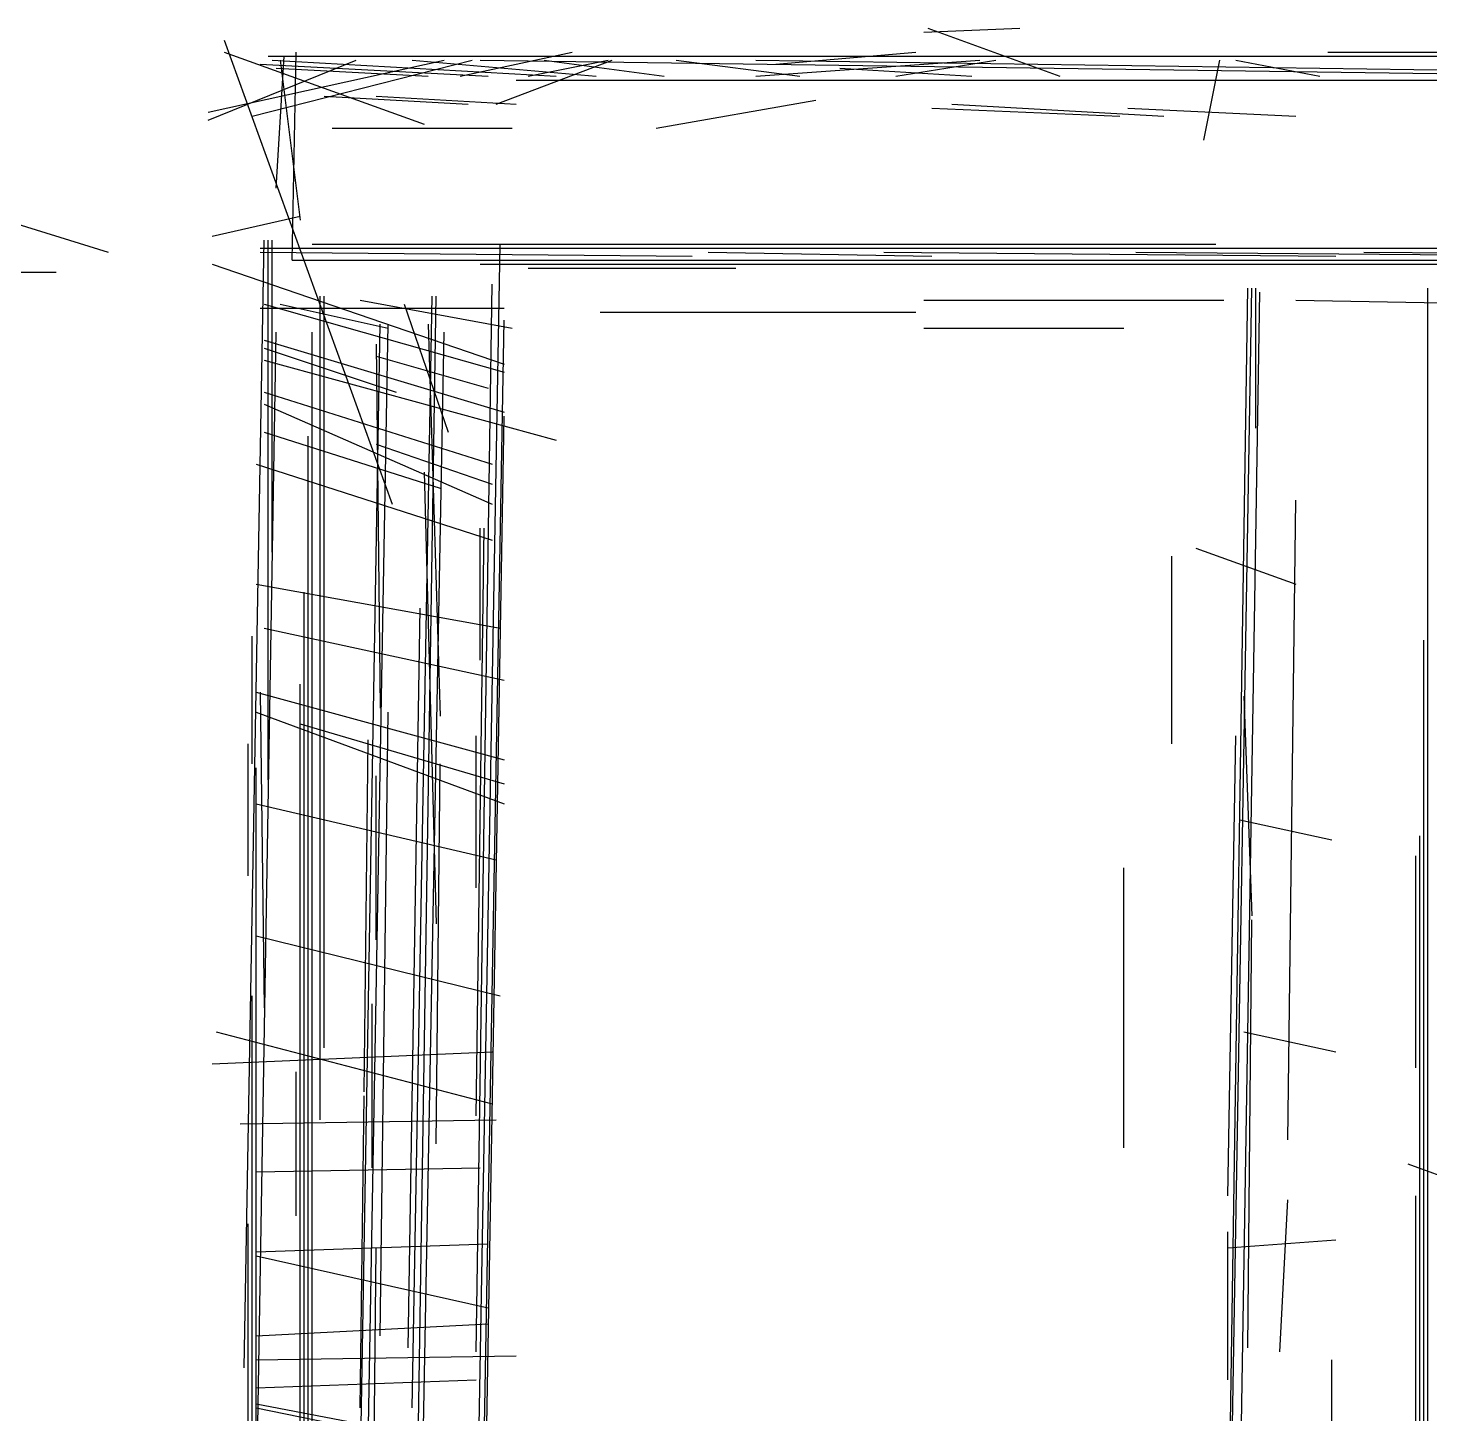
# Model space of a CAD drawing. Header units: metres. Extents: x 0.1 to 46.8, y -33.1 to 0.
# Drawn here: x 4.87 to 8.375, y -10.325 to -6.86 of the extents above; entities that cross this region are included whole.
import ezdxf

# ---------------------------------------------------------------- set-up
doc = ezdxf.new("R2010")
doc.units = ezdxf.units.M
doc.layers.add('Lines', color=7, linetype='Continuous')
doc.layers.add('Walls', color=2, linetype='Continuous')

msp = doc.modelspace()

# ---------------------------------------------------------------- linework, layer by layer
at = {"layer": 'Lines'}
for p, q in [((7.11, -6.87), (7.35, -6.86)), ((7.12, -6.86), (7.45, -6.98)), ((5.36, -6.89), (5.78, -8.05)), ((5.36, -6.92), (5.86, -7.1)), ((5.47, -6.93), (39.56, -6.93)), ((5.49, -7.26), (5.51, -6.93)), ((5.53, -7.44), (5.54, -6.92)), ((5.95, -6.98), (6.23, -6.92)), ((6.74, -6.95), (7.09, -6.92)), ((8.12, -6.92), (24.05, -6.92)), ((5.32, -7.07), (5.91, -6.94)), ((5.32, -7.09), (5.69, -6.94)), ((5.43, -7.08), (5.98, -6.94)), ((5.45, -6.95), (6.02, -6.98)), ((5.48, -6.94), (6.19, -6.98)), ((5.49, -6.96), (5.87, -6.98)), ((5.5, -6.94), (5.55, -7.34)), ((5.83, -6.94), (6.29, -6.98)), ((6, -6.94), (8.84, -6.98)), ((6.04, -7.05), (6.33, -6.94)), ((6.12, -6.98), (6.32, -6.94)), ((6.16, -6.94), (6.46, -6.98)), ((6.49, -6.94), (6.8, -6.98)), ((6.69, -6.94), (8.76, -6.97)), ((6.69, -6.98), (7.25, -6.94)), ((6.9, -6.96), (7.23, -6.98)), ((7.04, -6.98), (7.29, -6.94)), ((7.81, -7.14), (7.85, -6.94)), ((7.89, -6.94), (8.1, -6.98)), ((6.09, -6.99), (8.87, -6.99)), ((5.61, -7.03), (5.97, -7.05)), ((5.74, -7.03), (6.09, -7.05)), ((6.44, -7.11), (6.84, -7.04)), ((7.13, -7.06), (7.6, -7.08)), ((7.18, -7.05), (7.71, -7.08)), ((7.62, -7.06), (8.04, -7.08)), ((5.63, -7.11), (6.08, -7.11)), ((4.78, -7.33), (5.07, -7.42)), ((5.33, -7.38), (5.55, -7.33)), ((5.41, -10.21), (5.46, -7.39)), ((5.47, -8.74), (5.47, -7.39)), ((5.48, -8.17), (5.48, -7.39)), ((5.45, -7.41), (19.71, -7.41)), ((5.45, -7.42), (6.53, -7.43)), ((5.58, -7.4), (7.84, -7.4)), ((5.76, -23.91), (6.05, -7.4)), ((6.57, -7.42), (7.13, -7.43)), ((7.01, -7.42), (8.14, -7.43)), ((7.64, -7.42), (8.77, -7.43)), ((8.21, -7.42), (9.32, -7.43)), ((5.33, -7.45), (6.06, -7.7)), ((5.53, -7.44), (10.98, -7.44)), ((6, -7.45), (8.88, -7.45)), ((6.12, -7.46), (6.64, -7.46)), ((4.61, -7.47), (4.94, -7.47)), ((5.99, -10.17), (6.03, -7.5)), ((5.6, -9.59), (5.6, -7.53)), ((5.61, -9.41), (5.61, -7.53)), ((5.83, -10.31), (5.88, -7.53)), ((5.83, -11.38), (5.89, -7.53)), ((7.86, -11.6), (7.93, -7.51)), ((7.86, -11.38), (7.92, -7.51)), ((7.88, -11.79), (7.95, -7.52)), ((7.94, -7.86), (7.94, -7.51)), ((8.37, -11.78), (8.37, -7.51)), ((5.45, -7.56), (6.06, -7.56)), ((5.46, -7.55), (6.06, -7.72)), ((5.5, -7.55), (5.77, -7.61)), ((5.7, -7.54), (6.08, -7.61)), ((5.81, -7.55), (5.92, -7.87)), ((6.3, -7.57), (7.09, -7.57)), ((7.11, -7.54), (7.86, -7.54)), ((8.04, -7.54), (8.58, -7.55)), ((5.56, -19.48), (5.77, -7.6)), ((5.65, -13.45), (5.75, -7.6)), ((5.85, -19.49), (6.06, -7.59)), ((5.87, -7.6), (5.9, -8.58)), ((5.29, -19.6), (5.49, -7.62)), ((5.46, -7.64), (6.06, -7.82)), ((5.58, -12.85), (5.58, -7.62)), ((5.83, -11.92), (5.91, -7.62)), ((7.11, -7.61), (7.61, -7.61)), ((5.46, -7.66), (5.79, -7.77)), ((5.74, -7.65), (5.75, -8.56)), ((5.46, -7.69), (6.19, -7.89)), ((5.74, -7.68), (6.02, -7.76)), ((5.46, -7.77), (6.03, -7.95)), ((5.46, -7.8), (6.03, -8.05)), ((5.86, -19.5), (6.06, -7.83)), ((5.46, -7.87), (5.9, -8.01)), ((5.57, -13.04), (5.57, -7.88)), ((5.74, -7.9), (6.03, -8)), ((5.44, -7.95), (6.03, -8.14)), ((5.86, -7.97), (5.89, -9.1)), ((8.02, -9.64), (8.04, -8.04)), ((5.99, -9.58), (6.01, -8.11)), ((6, -8.44), (6, -8.11)), ((7.79, -8.16), (8.04, -8.25)), ((7.73, -8.65), (7.73, -8.18)), ((5.44, -8.25), (6.05, -8.36)), ((5.56, -13.12), (5.56, -8.27)), ((5.82, -10.16), (5.85, -8.31)), ((5.46, -8.36), (6.06, -8.49)), ((5.43, -8.7), (5.43, -8.38)), ((8.36, -11.93), (8.36, -8.39)), ((5.55, -13.36), (5.55, -8.5)), ((5.44, -8.52), (6.06, -8.69)), ((5.45, -8.52), (5.46, -9.31)), ((7.91, -8.53), (7.93, -9.08)), ((5.44, -8.57), (6.06, -8.8)), ((5.75, -10.13), (5.77, -8.57)), ((5.55, -8.6), (6.06, -8.75)), ((5.42, -8.98), (5.42, -8.65)), ((5.71, -9.52), (5.72, -8.64)), ((5.99, -9.01), (5.99, -8.63)), ((7.87, -9.78), (7.89, -8.63)), ((5.44, -10.46), (5.44, -8.71)), ((5.89, -9.65), (5.9, -8.7)), ((5.74, -9.14), (5.74, -8.73)), ((5.44, -8.8), (6.04, -8.94)), ((7.9, -8.84), (8.13, -8.89)), ((8.35, -11.93), (8.35, -8.88)), ((8.34, -9.46), (8.34, -8.93)), ((7.61, -9.66), (7.61, -8.96)), ((7.92, -10.16), (7.93, -9.09)), ((5.44, -9.13), (6.05, -9.28)), ((5.43, -11.03), (5.43, -9.28)), ((5.73, -9.71), (5.73, -9.3)), ((5.34, -9.37), (6.03, -9.55)), ((7.91, -9.37), (8.14, -9.42)), ((5.33, -9.45), (6.03, -9.42)), ((5.54, -9.83), (5.54, -9.47)), ((5.7, -10.31), (5.71, -9.53)), ((5.4, -9.6), (6.04, -9.59)), ((8.32, -9.7), (8.68, -9.83)), ((5.44, -9.72), (6, -9.71)), ((8, -10.17), (8.02, -9.79)), ((8.34, -11.93), (8.34, -9.78)), ((5.42, -11.6), (5.42, -9.85)), ((7.87, -10.24), (7.87, -9.87)), ((5.44, -9.92), (6.02, -9.9)), ((5.73, -10.91), (5.74, -9.91)), ((7.87, -9.91), (8.14, -9.89)), ((5.44, -9.93), (6.02, -10.06)), ((5.44, -10.13), (6.02, -10.1)), ((5.44, -10.19), (6.09, -10.18)), ((8.13, -10.67), (8.13, -10.19)), ((5.44, -10.26), (5.99, -10.24)), ((5.44, -10.3), (6.23, -10.45)), ((5.44, -10.31), (5.88, -10.4))]:
    msp.add_line(p, q, dxfattribs=at)
at = {"layer": 'Walls'}
for p, q in [((5.36, -6.92), (5.86, -7.1)), ((5.36, -6.92), (5.86, -7.1)), ((5.36, -6.92), (5.86, -7.1)), ((5.47, -6.93), (39.56, -6.93)), ((5.53, -7.44), (5.54, -6.92)), ((5.45, -6.95), (6.02, -6.98)), ((5.45, -6.95), (6.02, -6.98)), ((5.48, -6.94), (6.19, -6.98)), ((5.48, -6.94), (6.19, -6.98)), ((5.48, -6.94), (6.19, -6.98)), ((6, -6.94), (8.84, -6.98)), ((6, -6.94), (8.84, -6.98)), ((6, -6.94), (8.84, -6.98)), ((6, -6.94), (8.84, -6.98)), ((6, -6.94), (8.84, -6.98)), ((6, -6.94), (8.84, -6.98)), ((6, -6.94), (8.84, -6.98)), ((6.69, -6.94), (8.76, -6.97)), ((6.69, -6.94), (8.76, -6.97)), ((6.69, -6.98), (7.25, -6.94)), ((6.69, -6.98), (7.25, -6.94)), ((6.69, -6.94), (8.76, -6.97)), ((6.69, -6.98), (7.25, -6.94)), ((6.69, -6.94), (8.76, -6.97)), ((6.69, -6.98), (7.25, -6.94)), ((6.69, -6.94), (8.76, -6.97)), ((6.69, -6.98), (7.25, -6.94)), ((6.69, -6.94), (8.76, -6.97)), ((6.69, -6.98), (7.25, -6.94)), ((6.69, -6.94), (8.76, -6.97)), ((6.69, -6.98), (7.25, -6.94)), ((6.69, -6.94), (8.76, -6.97)), ((6.69, -6.98), (7.25, -6.94)), ((6.69, -6.94), (8.76, -6.97)), ((6.69, -6.94), (8.76, -6.97)), ((6.69, -6.98), (7.25, -6.94)), ((6.69, -6.98), (7.25, -6.94)), ((6.69, -6.98), (7.25, -6.94)), ((6.69, -6.98), (7.25, -6.94)), ((6.09, -6.99), (8.87, -6.99)), ((6.09, -6.99), (8.87, -6.99)), ((6.09, -6.99), (8.87, -6.99)), ((6.09, -6.99), (8.87, -6.99)), ((6.09, -6.99), (8.87, -6.99)), ((6.09, -6.99), (8.87, -6.99)), ((6.09, -6.99), (8.87, -6.99)), ((7.18, -7.05), (7.71, -7.08)), ((7.18, -7.05), (7.71, -7.08)), ((7.18, -7.05), (7.71, -7.08)), ((7.18, -7.05), (7.71, -7.08)), ((7.18, -7.05), (7.71, -7.08)), ((7.18, -7.05), (7.71, -7.08)), ((7.18, -7.05), (7.71, -7.08)), ((5.41, -10.21), (5.46, -7.39)), ((5.41, -10.21), (5.46, -7.39)), ((5.41, -10.21), (5.46, -7.39)), ((5.41, -10.21), (5.46, -7.39)), ((5.41, -10.21), (5.46, -7.39)), ((5.41, -10.21), (5.46, -7.39)), ((5.41, -10.21), (5.46, -7.39)), ((5.41, -10.21), (5.46, -7.39)), ((5.41, -10.21), (5.46, -7.39)), ((5.41, -10.21), (5.46, -7.39)), ((5.41, -10.21), (5.46, -7.39)), ((5.41, -10.21), (5.46, -7.39)), ((5.41, -10.21), (5.46, -7.39)), ((5.41, -10.21), (5.46, -7.39)), ((5.47, -8.74), (5.47, -7.39)), ((5.47, -8.74), (5.47, -7.39)), ((5.47, -8.74), (5.47, -7.39)), ((5.47, -8.74), (5.47, -7.39)), ((5.47, -8.74), (5.47, -7.39)), ((5.47, -8.74), (5.47, -7.39)), ((5.47, -8.74), (5.47, -7.39)), ((5.48, -8.17), (5.48, -7.39)), ((5.48, -8.17), (5.48, -7.39)), ((5.48, -8.17), (5.48, -7.39)), ((5.48, -8.17), (5.48, -7.39)), ((5.48, -8.17), (5.48, -7.39)), ((5.48, -8.17), (5.48, -7.39)), ((5.45, -7.41), (19.71, -7.41)), ((5.45, -7.41), (19.71, -7.41)), ((5.45, -7.41), (19.71, -7.41)), ((5.45, -7.41), (19.71, -7.41)), ((5.45, -7.41), (19.71, -7.41)), ((5.45, -7.41), (19.71, -7.41)), ((5.45, -7.42), (6.53, -7.43)), ((5.45, -7.42), (6.53, -7.43)), ((5.45, -7.42), (6.53, -7.43)), ((5.45, -7.42), (6.53, -7.43)), ((5.45, -7.42), (6.53, -7.43)), ((5.45, -7.42), (6.53, -7.43)), ((5.58, -7.4), (7.84, -7.4)), ((5.58, -7.4), (7.84, -7.4)), ((5.58, -7.4), (7.84, -7.4)), ((5.58, -7.4), (7.84, -7.4)), ((5.58, -7.4), (7.84, -7.4)), ((5.58, -7.4), (7.84, -7.4)), ((5.58, -7.4), (7.84, -7.4)), ((5.76, -23.91), (6.05, -7.4)), ((5.76, -23.91), (6.05, -7.4)), ((5.76, -23.91), (6.05, -7.4)), ((5.76, -23.91), (6.05, -7.4)), ((5.76, -23.91), (6.05, -7.4)), ((5.76, -23.91), (6.05, -7.4)), ((5.76, -23.91), (6.05, -7.4)), ((5.76, -23.91), (6.05, -7.4)), ((5.76, -23.91), (6.05, -7.4)), ((5.76, -23.91), (6.05, -7.4)), ((5.76, -23.91), (6.05, -7.4)), ((5.76, -23.91), (6.05, -7.4)), ((6.57, -7.42), (7.13, -7.43)), ((6.57, -7.42), (7.13, -7.43)), ((6.57, -7.42), (7.13, -7.43)), ((6.57, -7.42), (7.13, -7.43)), ((6.57, -7.42), (7.13, -7.43)), ((6.57, -7.42), (7.13, -7.43)), ((6.57, -7.42), (7.13, -7.43)), ((6.57, -7.42), (7.13, -7.43)), ((6.57, -7.42), (7.13, -7.43)), ((6.57, -7.42), (7.13, -7.43)), ((7.01, -7.42), (8.14, -7.43)), ((7.01, -7.42), (8.14, -7.43)), ((7.01, -7.42), (8.14, -7.43)), ((7.01, -7.42), (8.14, -7.43)), ((7.01, -7.42), (8.14, -7.43)), ((7.01, -7.42), (8.14, -7.43)), ((7.01, -7.42), (8.14, -7.43)), ((7.01, -7.42), (8.14, -7.43)), ((7.01, -7.42), (8.14, -7.43)), ((7.01, -7.42), (8.14, -7.43)), ((7.64, -7.42), (8.77, -7.43)), ((7.64, -7.42), (8.77, -7.43)), ((7.64, -7.42), (8.77, -7.43)), ((7.64, -7.42), (8.77, -7.43)), ((7.64, -7.42), (8.77, -7.43)), ((7.64, -7.42), (8.77, -7.43)), ((7.64, -7.42), (8.77, -7.43)), ((8.21, -7.42), (9.32, -7.43)), ((8.21, -7.42), (9.32, -7.43)), ((8.21, -7.42), (9.32, -7.43)), ((8.21, -7.42), (9.32, -7.43)), ((8.21, -7.42), (9.32, -7.43)), ((5.33, -7.45), (6.06, -7.7)), ((5.33, -7.45), (6.06, -7.7)), ((5.33, -7.45), (6.06, -7.7)), ((5.33, -7.45), (6.06, -7.7)), ((5.33, -7.45), (6.06, -7.7)), ((5.33, -7.45), (6.06, -7.7)), ((5.33, -7.45), (6.06, -7.7)), ((5.53, -7.44), (10.98, -7.44)), ((5.53, -7.44), (10.98, -7.44)), ((5.53, -7.44), (10.98, -7.44)), ((5.53, -7.44), (10.98, -7.44)), ((5.53, -7.44), (10.98, -7.44)), ((6, -7.45), (8.88, -7.45)), ((6, -7.45), (8.88, -7.45)), ((6, -7.45), (8.88, -7.45)), ((6, -7.45), (8.88, -7.45)), ((6, -7.45), (8.88, -7.45)), ((6, -7.45), (8.88, -7.45)), ((6, -7.45), (8.88, -7.45)), ((6, -7.45), (8.88, -7.45)), ((6, -7.45), (8.88, -7.45)), ((6, -7.45), (8.88, -7.45)), ((6.12, -7.46), (6.64, -7.46)), ((6.12, -7.46), (6.64, -7.46)), ((6.12, -7.46), (6.64, -7.46)), ((6.12, -7.46), (6.64, -7.46)), ((6.12, -7.46), (6.64, -7.46)), ((6.12, -7.46), (6.64, -7.46)), ((6.12, -7.46), (6.64, -7.46)), ((5.99, -10.17), (6.03, -7.5)), ((5.99, -10.17), (6.03, -7.5)), ((5.99, -10.17), (6.03, -7.5)), ((5.99, -10.17), (6.03, -7.5)), ((5.99, -10.17), (6.03, -7.5)), ((5.99, -10.17), (6.03, -7.5)), ((5.99, -10.17), (6.03, -7.5)), ((5.99, -10.17), (6.03, -7.5)), ((5.99, -10.17), (6.03, -7.5)), ((5.99, -10.17), (6.03, -7.5)), ((5.99, -10.17), (6.03, -7.5)), ((5.99, -10.17), (6.03, -7.5)), ((5.99, -10.17), (6.03, -7.5)), ((5.6, -9.59), (5.6, -7.53)), ((5.6, -9.59), (5.6, -7.53)), ((5.6, -9.59), (5.6, -7.53)), ((5.6, -9.59), (5.6, -7.53)), ((5.6, -9.59), (5.6, -7.53)), ((5.6, -9.59), (5.6, -7.53)), ((5.6, -9.59), (5.6, -7.53)), ((5.6, -9.59), (5.6, -7.53)), ((5.6, -9.59), (5.6, -7.53)), ((5.6, -9.59), (5.6, -7.53)), ((5.6, -9.59), (5.6, -7.53)), ((5.6, -9.59), (5.6, -7.53)), ((5.6, -9.59), (5.6, -7.53)), ((5.61, -9.41), (5.61, -7.53)), ((5.61, -9.41), (5.61, -7.53)), ((5.61, -9.41), (5.61, -7.53)), ((5.61, -9.41), (5.61, -7.53)), ((5.61, -9.41), (5.61, -7.53)), ((5.61, -9.41), (5.61, -7.53)), ((5.61, -9.41), (5.61, -7.53)), ((5.61, -9.41), (5.61, -7.53)), ((5.61, -9.41), (5.61, -7.53)), ((5.61, -9.41), (5.61, -7.53)), ((5.61, -9.41), (5.61, -7.53)), ((5.61, -9.41), (5.61, -7.53)), ((5.61, -9.41), (5.61, -7.53)), ((5.83, -10.31), (5.88, -7.53)), ((5.83, -11.38), (5.89, -7.53)), ((5.83, -10.31), (5.88, -7.53)), ((5.83, -11.38), (5.89, -7.53)), ((5.83, -10.31), (5.88, -7.53)), ((5.83, -10.31), (5.88, -7.53)), ((5.83, -10.31), (5.88, -7.53)), ((5.83, -10.31), (5.88, -7.53)), ((5.83, -10.31), (5.88, -7.53)), ((5.83, -10.31), (5.88, -7.53)), ((5.83, -10.31), (5.88, -7.53)), ((5.83, -10.31), (5.88, -7.53)), ((5.83, -10.31), (5.88, -7.53)), ((5.83, -11.38), (5.89, -7.53)), ((5.83, -10.31), (5.88, -7.53)), ((5.83, -10.31), (5.88, -7.53)), ((5.83, -11.38), (5.89, -7.53)), ((5.83, -11.38), (5.89, -7.53)), ((5.83, -11.38), (5.89, -7.53)), ((5.83, -11.38), (5.89, -7.53)), ((5.83, -11.38), (5.89, -7.53)), ((5.83, -11.38), (5.89, -7.53)), ((5.83, -11.38), (5.89, -7.53)), ((5.83, -11.38), (5.89, -7.53)), ((7.86, -11.6), (7.93, -7.51)), ((7.86, -11.38), (7.92, -7.51)), ((7.86, -11.6), (7.93, -7.51)), ((7.86, -11.6), (7.93, -7.51)), ((7.86, -11.6), (7.93, -7.51)), ((7.86, -11.6), (7.93, -7.51)), ((7.86, -11.6), (7.93, -7.51)), ((7.86, -11.6), (7.93, -7.51)), ((7.86, -11.6), (7.93, -7.51)), ((7.86, -11.38), (7.92, -7.51)), ((7.86, -11.38), (7.92, -7.51)), ((7.86, -11.38), (7.92, -7.51)), ((7.86, -11.38), (7.92, -7.51)), ((7.86, -11.38), (7.92, -7.51)), ((7.86, -11.38), (7.92, -7.51)), ((7.86, -11.38), (7.92, -7.51)), ((7.86, -11.38), (7.92, -7.51)), ((7.88, -11.79), (7.95, -7.52)), ((7.88, -11.79), (7.95, -7.52)), ((7.88, -11.79), (7.95, -7.52)), ((7.88, -11.79), (7.95, -7.52)), ((7.88, -11.79), (7.95, -7.52)), ((7.88, -11.79), (7.95, -7.52)), ((7.88, -11.79), (7.95, -7.52)), ((8.37, -11.78), (8.37, -7.51)), ((8.37, -11.78), (8.37, -7.51)), ((8.37, -11.78), (8.37, -7.51)), ((8.37, -11.78), (8.37, -7.51)), ((8.37, -11.78), (8.37, -7.51)), ((8.37, -11.78), (8.37, -7.51)), ((8.37, -11.78), (8.37, -7.51)), ((8.37, -11.78), (8.37, -7.51)), ((8.37, -11.78), (8.37, -7.51)), ((5.45, -7.56), (6.06, -7.56)), ((5.45, -7.56), (6.06, -7.56)), ((5.45, -7.56), (6.06, -7.56)), ((5.45, -7.56), (6.06, -7.56)), ((5.46, -7.55), (6.06, -7.72)), ((5.46, -7.55), (6.06, -7.72)), ((5.46, -7.55), (6.06, -7.72)), ((5.46, -7.55), (6.06, -7.72)), ((5.46, -7.55), (6.06, -7.72)), ((5.46, -7.55), (6.06, -7.72)), ((5.46, -7.55), (6.06, -7.72)), ((6.3, -7.57), (7.09, -7.57)), ((6.3, -7.57), (7.09, -7.57)), ((6.3, -7.57), (7.09, -7.57)), ((6.3, -7.57), (7.09, -7.57)), ((6.3, -7.57), (7.09, -7.57)), ((6.3, -7.57), (7.09, -7.57)), ((6.3, -7.57), (7.09, -7.57)), ((6.3, -7.57), (7.09, -7.57)), ((7.11, -7.54), (7.86, -7.54)), ((7.11, -7.54), (7.86, -7.54)), ((7.11, -7.54), (7.86, -7.54)), ((7.11, -7.54), (7.86, -7.54)), ((7.11, -7.54), (7.86, -7.54)), ((7.11, -7.54), (7.86, -7.54)), ((7.11, -7.54), (7.86, -7.54)), ((7.11, -7.54), (7.86, -7.54)), ((7.11, -7.54), (7.86, -7.54)), ((7.11, -7.54), (7.86, -7.54)), ((8.04, -7.54), (8.58, -7.55)), ((8.04, -7.54), (8.58, -7.55)), ((8.04, -7.54), (8.58, -7.55)), ((8.04, -7.54), (8.58, -7.55)), ((5.56, -19.48), (5.77, -7.6)), ((5.56, -19.48), (5.77, -7.6)), ((5.56, -19.48), (5.77, -7.6)), ((5.56, -19.48), (5.77, -7.6)), ((5.56, -19.48), (5.77, -7.6)), ((5.56, -19.48), (5.77, -7.6)), ((5.56, -19.48), (5.77, -7.6)), ((5.56, -19.48), (5.77, -7.6)), ((5.56, -19.48), (5.77, -7.6)), ((5.56, -19.48), (5.77, -7.6)), ((5.65, -13.45), (5.75, -7.6)), ((5.65, -13.45), (5.75, -7.6)), ((5.65, -13.45), (5.75, -7.6)), ((5.65, -13.45), (5.75, -7.6)), ((5.65, -13.45), (5.75, -7.6)), ((5.65, -13.45), (5.75, -7.6)), ((5.65, -13.45), (5.75, -7.6)), ((5.65, -13.45), (5.75, -7.6)), ((5.65, -13.45), (5.75, -7.6)), ((5.65, -13.45), (5.75, -7.6)), ((5.65, -13.45), (5.75, -7.6)), ((5.85, -19.49), (6.06, -7.59)), ((5.85, -19.49), (6.06, -7.59)), ((5.85, -19.49), (6.06, -7.59)), ((5.85, -19.49), (6.06, -7.59)), ((5.85, -19.49), (6.06, -7.59)), ((5.85, -19.49), (6.06, -7.59)), ((5.85, -19.49), (6.06, -7.59)), ((5.87, -7.6), (5.9, -8.58)), ((5.87, -7.6), (5.9, -8.58)), ((5.87, -7.6), (5.9, -8.58)), ((5.87, -7.6), (5.9, -8.58)), ((5.87, -7.6), (5.9, -8.58)), ((5.87, -7.6), (5.9, -8.58)), ((5.87, -7.6), (5.9, -8.58)), ((5.29, -19.6), (5.49, -7.62)), ((5.29, -19.6), (5.49, -7.62)), ((5.29, -19.6), (5.49, -7.62)), ((5.29, -19.6), (5.49, -7.62)), ((5.29, -19.6), (5.49, -7.62)), ((5.29, -19.6), (5.49, -7.62)), ((5.29, -19.6), (5.49, -7.62)), ((5.29, -19.6), (5.49, -7.62)), ((5.29, -19.6), (5.49, -7.62)), ((5.46, -7.64), (6.06, -7.82)), ((5.46, -7.64), (6.06, -7.82)), ((5.46, -7.64), (6.06, -7.82)), ((5.46, -7.64), (6.06, -7.82)), ((5.46, -7.64), (6.06, -7.82)), ((5.46, -7.64), (6.06, -7.82)), ((5.58, -12.85), (5.58, -7.62)), ((5.58, -12.85), (5.58, -7.62)), ((5.58, -12.85), (5.58, -7.62)), ((5.58, -12.85), (5.58, -7.62)), ((5.58, -12.85), (5.58, -7.62)), ((5.58, -12.85), (5.58, -7.62)), ((5.58, -12.85), (5.58, -7.62)), ((5.58, -12.85), (5.58, -7.62)), ((5.58, -12.85), (5.58, -7.62)), ((5.58, -12.85), (5.58, -7.62)), ((5.58, -12.85), (5.58, -7.62)), ((5.58, -12.85), (5.58, -7.62)), ((5.83, -11.92), (5.91, -7.62)), ((5.83, -11.92), (5.91, -7.62)), ((5.83, -11.92), (5.91, -7.62)), ((5.83, -11.92), (5.91, -7.62)), ((5.83, -11.92), (5.91, -7.62)), ((5.83, -11.92), (5.91, -7.62)), ((5.83, -11.92), (5.91, -7.62)), ((5.83, -11.92), (5.91, -7.62)), ((5.83, -11.92), (5.91, -7.62)), ((5.83, -11.92), (5.91, -7.62)), ((5.83, -11.92), (5.91, -7.62)), ((5.83, -11.92), (5.91, -7.62)), ((7.11, -7.61), (7.61, -7.61)), ((7.11, -7.61), (7.61, -7.61)), ((7.11, -7.61), (7.61, -7.61)), ((7.11, -7.61), (7.61, -7.61)), ((7.11, -7.61), (7.61, -7.61)), ((7.11, -7.61), (7.61, -7.61)), ((7.11, -7.61), (7.61, -7.61)), ((7.11, -7.61), (7.61, -7.61)), ((7.11, -7.61), (7.61, -7.61)), ((7.11, -7.61), (7.61, -7.61)), ((5.74, -7.65), (5.75, -8.56)), ((5.74, -7.65), (5.75, -8.56)), ((5.74, -7.65), (5.75, -8.56)), ((5.74, -7.65), (5.75, -8.56)), ((5.74, -7.65), (5.75, -8.56)), ((5.74, -7.65), (5.75, -8.56)), ((5.74, -7.65), (5.75, -8.56)), ((5.74, -7.65), (5.75, -8.56)), ((5.46, -7.69), (6.19, -7.89)), ((5.46, -7.69), (6.19, -7.89)), ((5.46, -7.69), (6.19, -7.89)), ((5.46, -7.69), (6.19, -7.89)), ((5.46, -7.69), (6.19, -7.89)), ((5.46, -7.69), (6.19, -7.89)), ((5.46, -7.77), (6.03, -7.95)), ((5.46, -7.77), (6.03, -7.95)), ((5.46, -7.77), (6.03, -7.95)), ((5.46, -7.77), (6.03, -7.95)), ((5.46, -7.77), (6.03, -7.95)), ((5.46, -7.77), (6.03, -7.95)), ((5.46, -7.8), (6.03, -8.05)), ((5.46, -7.8), (6.03, -8.05)), ((5.46, -7.8), (6.03, -8.05)), ((5.46, -7.8), (6.03, -8.05)), ((5.46, -7.8), (6.03, -8.05)), ((5.46, -7.8), (6.03, -8.05)), ((5.46, -7.8), (6.03, -8.05)), ((5.86, -19.5), (6.06, -7.83)), ((5.86, -19.5), (6.06, -7.83)), ((5.86, -19.5), (6.06, -7.83)), ((5.86, -19.5), (6.06, -7.83)), ((5.86, -19.5), (6.06, -7.83)), ((5.86, -19.5), (6.06, -7.83)), ((5.86, -19.5), (6.06, -7.83)), ((5.86, -19.5), (6.06, -7.83)), ((5.57, -13.04), (5.57, -7.88)), ((5.57, -13.04), (5.57, -7.88)), ((5.57, -13.04), (5.57, -7.88)), ((5.57, -13.04), (5.57, -7.88)), ((5.57, -13.04), (5.57, -7.88)), ((5.57, -13.04), (5.57, -7.88)), ((5.57, -13.04), (5.57, -7.88)), ((5.57, -13.04), (5.57, -7.88)), ((5.57, -13.04), (5.57, -7.88)), ((5.57, -13.04), (5.57, -7.88)), ((5.57, -13.04), (5.57, -7.88)), ((5.57, -13.04), (5.57, -7.88)), ((5.44, -7.95), (6.03, -8.14)), ((5.44, -7.95), (6.03, -8.14)), ((5.44, -7.95), (6.03, -8.14)), ((5.44, -7.95), (6.03, -8.14)), ((5.44, -7.95), (6.03, -8.14)), ((5.44, -7.95), (6.03, -8.14)), ((5.44, -7.95), (6.03, -8.14)), ((5.44, -7.95), (6.03, -8.14)), ((5.44, -7.95), (6.03, -8.14)), ((5.44, -7.95), (6.03, -8.14)), ((5.86, -7.97), (5.89, -9.1)), ((5.86, -7.97), (5.89, -9.1)), ((5.86, -7.97), (5.89, -9.1)), ((5.86, -7.97), (5.89, -9.1)), ((5.86, -7.97), (5.89, -9.1)), ((5.86, -7.97), (5.89, -9.1)), ((5.86, -7.97), (5.89, -9.1)), ((5.86, -7.97), (5.89, -9.1)), ((5.86, -7.97), (5.89, -9.1)), ((5.86, -7.97), (5.89, -9.1)), ((5.86, -7.97), (5.89, -9.1)), ((5.86, -7.97), (5.89, -9.1)), ((5.86, -7.97), (5.89, -9.1)), ((8.02, -9.64), (8.04, -8.04)), ((8.02, -9.64), (8.04, -8.04)), ((8.02, -9.64), (8.04, -8.04)), ((8.02, -9.64), (8.04, -8.04)), ((8.02, -9.64), (8.04, -8.04)), ((8.02, -9.64), (8.04, -8.04)), ((8.02, -9.64), (8.04, -8.04)), ((8.02, -9.64), (8.04, -8.04)), ((8.02, -9.64), (8.04, -8.04)), ((5.99, -9.58), (6.01, -8.11)), ((5.99, -9.58), (6.01, -8.11)), ((5.99, -9.58), (6.01, -8.11)), ((5.99, -9.58), (6.01, -8.11)), ((5.99, -9.58), (6.01, -8.11)), ((5.99, -9.58), (6.01, -8.11)), ((5.99, -9.58), (6.01, -8.11)), ((5.99, -9.58), (6.01, -8.11)), ((5.99, -9.58), (6.01, -8.11)), ((5.99, -9.58), (6.01, -8.11)), ((5.99, -9.58), (6.01, -8.11)), ((5.99, -9.58), (6.01, -8.11)), ((5.99, -9.58), (6.01, -8.11)), ((5.44, -8.25), (6.05, -8.36)), ((5.44, -8.25), (6.05, -8.36)), ((5.44, -8.25), (6.05, -8.36)), ((5.44, -8.25), (6.05, -8.36)), ((5.44, -8.25), (6.05, -8.36)), ((5.44, -8.25), (6.05, -8.36)), ((5.44, -8.25), (6.05, -8.36)), ((5.44, -8.25), (6.05, -8.36)), ((5.44, -8.25), (6.05, -8.36)), ((5.56, -13.12), (5.56, -8.27)), ((5.56, -13.12), (5.56, -8.27)), ((5.56, -13.12), (5.56, -8.27)), ((5.56, -13.12), (5.56, -8.27)), ((5.56, -13.12), (5.56, -8.27)), ((5.56, -13.12), (5.56, -8.27)), ((5.56, -13.12), (5.56, -8.27)), ((5.56, -13.12), (5.56, -8.27)), ((5.56, -13.12), (5.56, -8.27)), ((5.56, -13.12), (5.56, -8.27)), ((5.56, -13.12), (5.56, -8.27)), ((5.56, -13.12), (5.56, -8.27)), ((5.82, -10.16), (5.85, -8.31)), ((5.82, -10.16), (5.85, -8.31)), ((5.82, -10.16), (5.85, -8.31)), ((5.82, -10.16), (5.85, -8.31)), ((5.82, -10.16), (5.85, -8.31)), ((5.82, -10.16), (5.85, -8.31)), ((5.82, -10.16), (5.85, -8.31)), ((5.82, -10.16), (5.85, -8.31)), ((5.82, -10.16), (5.85, -8.31)), ((5.82, -10.16), (5.85, -8.31)), ((5.82, -10.16), (5.85, -8.31)), ((5.82, -10.16), (5.85, -8.31)), ((5.82, -10.16), (5.85, -8.31)), ((5.46, -8.36), (6.06, -8.49)), ((5.46, -8.36), (6.06, -8.49)), ((5.46, -8.36), (6.06, -8.49)), ((5.46, -8.36), (6.06, -8.49)), ((5.46, -8.36), (6.06, -8.49)), ((5.46, -8.36), (6.06, -8.49)), ((5.46, -8.36), (6.06, -8.49)), ((5.46, -8.36), (6.06, -8.49)), ((5.46, -8.36), (6.06, -8.49)), ((5.46, -8.36), (6.06, -8.49)), ((8.36, -11.93), (8.36, -8.39)), ((8.36, -11.93), (8.36, -8.39)), ((8.36, -11.93), (8.36, -8.39)), ((8.36, -11.93), (8.36, -8.39)), ((8.36, -11.93), (8.36, -8.39)), ((8.36, -11.93), (8.36, -8.39)), ((5.55, -13.36), (5.55, -8.5)), ((5.55, -13.36), (5.55, -8.5)), ((5.55, -13.36), (5.55, -8.5)), ((5.55, -13.36), (5.55, -8.5)), ((5.55, -13.36), (5.55, -8.5)), ((5.55, -13.36), (5.55, -8.5)), ((5.55, -13.36), (5.55, -8.5)), ((5.55, -13.36), (5.55, -8.5)), ((5.55, -13.36), (5.55, -8.5)), ((5.55, -13.36), (5.55, -8.5)), ((5.55, -13.36), (5.55, -8.5)), ((5.55, -13.36), (5.55, -8.5)), ((5.44, -8.52), (6.06, -8.69)), ((5.44, -8.52), (6.06, -8.69)), ((5.44, -8.52), (6.06, -8.69)), ((5.44, -8.52), (6.06, -8.69)), ((5.44, -8.52), (6.06, -8.69)), ((5.44, -8.52), (6.06, -8.69)), ((5.44, -8.52), (6.06, -8.69)), ((5.45, -8.52), (5.46, -9.31)), ((5.45, -8.52), (5.46, -9.31)), ((5.45, -8.52), (5.46, -9.31)), ((5.45, -8.52), (5.46, -9.31)), ((5.45, -8.52), (5.46, -9.31)), ((5.45, -8.52), (5.46, -9.31)), ((5.45, -8.52), (5.46, -9.31)), ((5.45, -8.52), (5.46, -9.31)), ((5.45, -8.52), (5.46, -9.31)), ((5.45, -8.52), (5.46, -9.31)), ((5.45, -8.52), (5.46, -9.31)), ((5.45, -8.52), (5.46, -9.31)), ((7.91, -8.53), (7.93, -9.08)), ((7.91, -8.53), (7.93, -9.08)), ((7.91, -8.53), (7.93, -9.08)), ((7.91, -8.53), (7.93, -9.08)), ((7.91, -8.53), (7.93, -9.08)), ((7.91, -8.53), (7.93, -9.08)), ((7.91, -8.53), (7.93, -9.08)), ((7.91, -8.53), (7.93, -9.08)), ((5.44, -8.57), (6.06, -8.8)), ((5.44, -8.57), (6.06, -8.8)), ((5.44, -8.57), (6.06, -8.8)), ((5.44, -8.57), (6.06, -8.8)), ((5.44, -8.57), (6.06, -8.8)), ((5.44, -8.57), (6.06, -8.8)), ((5.75, -10.13), (5.77, -8.57)), ((5.75, -10.13), (5.77, -8.57)), ((5.75, -10.13), (5.77, -8.57)), ((5.75, -10.13), (5.77, -8.57)), ((5.75, -10.13), (5.77, -8.57)), ((5.75, -10.13), (5.77, -8.57)), ((5.75, -10.13), (5.77, -8.57)), ((5.75, -10.13), (5.77, -8.57)), ((5.75, -10.13), (5.77, -8.57)), ((5.75, -10.13), (5.77, -8.57)), ((5.55, -8.6), (6.06, -8.75)), ((5.55, -8.6), (6.06, -8.75)), ((5.55, -8.6), (6.06, -8.75)), ((5.55, -8.6), (6.06, -8.75)), ((5.55, -8.6), (6.06, -8.75)), ((5.55, -8.6), (6.06, -8.75)), ((5.55, -8.6), (6.06, -8.75)), ((5.71, -9.52), (5.72, -8.64)), ((5.71, -9.52), (5.72, -8.64)), ((5.71, -9.52), (5.72, -8.64)), ((5.71, -9.52), (5.72, -8.64)), ((5.71, -9.52), (5.72, -8.64)), ((5.71, -9.52), (5.72, -8.64)), ((5.71, -9.52), (5.72, -8.64)), ((5.71, -9.52), (5.72, -8.64)), ((5.71, -9.52), (5.72, -8.64)), ((5.71, -9.52), (5.72, -8.64)), ((5.71, -9.52), (5.72, -8.64)), ((5.71, -9.52), (5.72, -8.64)), ((5.71, -9.52), (5.72, -8.64)), ((5.71, -9.52), (5.72, -8.64)), ((7.87, -9.78), (7.89, -8.63)), ((7.87, -9.78), (7.89, -8.63)), ((7.87, -9.78), (7.89, -8.63)), ((7.87, -9.78), (7.89, -8.63)), ((7.87, -9.78), (7.89, -8.63)), ((7.87, -9.78), (7.89, -8.63)), ((7.87, -9.78), (7.89, -8.63)), ((7.87, -9.78), (7.89, -8.63)), ((7.87, -9.78), (7.89, -8.63)), ((7.87, -9.78), (7.89, -8.63)), ((7.87, -9.78), (7.89, -8.63)), ((5.44, -10.46), (5.44, -8.71)), ((5.44, -10.46), (5.44, -8.71)), ((5.44, -10.46), (5.44, -8.71)), ((5.44, -10.46), (5.44, -8.71)), ((5.44, -10.46), (5.44, -8.71)), ((5.44, -10.46), (5.44, -8.71)), ((5.44, -10.46), (5.44, -8.71)), ((5.44, -10.46), (5.44, -8.71)), ((5.44, -10.46), (5.44, -8.71)), ((5.44, -10.46), (5.44, -8.71)), ((5.44, -10.46), (5.44, -8.71)), ((5.44, -10.46), (5.44, -8.71)), ((5.89, -9.65), (5.9, -8.7)), ((5.89, -9.65), (5.9, -8.7)), ((5.89, -9.65), (5.9, -8.7)), ((5.89, -9.65), (5.9, -8.7)), ((5.89, -9.65), (5.9, -8.7)), ((5.89, -9.65), (5.9, -8.7)), ((5.89, -9.65), (5.9, -8.7)), ((5.89, -9.65), (5.9, -8.7)), ((5.89, -9.65), (5.9, -8.7)), ((5.89, -9.65), (5.9, -8.7)), ((5.89, -9.65), (5.9, -8.7)), ((5.89, -9.65), (5.9, -8.7)), ((5.89, -9.65), (5.9, -8.7)), ((5.89, -9.65), (5.9, -8.7)), ((5.44, -8.8), (6.04, -8.94)), ((5.44, -8.8), (6.04, -8.94)), ((5.44, -8.8), (6.04, -8.94)), ((5.44, -8.8), (6.04, -8.94)), ((5.44, -8.8), (6.04, -8.94)), ((5.44, -8.8), (6.04, -8.94)), ((5.44, -8.8), (6.04, -8.94)), ((8.35, -11.93), (8.35, -8.88)), ((8.35, -11.93), (8.35, -8.88)), ((8.35, -11.93), (8.35, -8.88)), ((8.34, -9.46), (8.34, -8.93)), ((8.34, -9.46), (8.34, -8.93)), ((8.34, -9.46), (8.34, -8.93)), ((8.34, -9.46), (8.34, -8.93)), ((8.34, -9.46), (8.34, -8.93)), ((8.34, -9.46), (8.34, -8.93)), ((8.34, -9.46), (8.34, -8.93)), ((8.34, -9.46), (8.34, -8.93)), ((8.34, -9.46), (8.34, -8.93)), ((8.34, -9.46), (8.34, -8.93)), ((8.34, -9.46), (8.34, -8.93)), ((7.61, -9.66), (7.61, -8.96)), ((7.61, -9.66), (7.61, -8.96)), ((7.61, -9.66), (7.61, -8.96)), ((7.61, -9.66), (7.61, -8.96)), ((7.61, -9.66), (7.61, -8.96)), ((7.61, -9.66), (7.61, -8.96)), ((7.61, -9.66), (7.61, -8.96)), ((7.61, -9.66), (7.61, -8.96)), ((7.61, -9.66), (7.61, -8.96)), ((7.92, -10.16), (7.93, -9.09)), ((7.92, -10.16), (7.93, -9.09)), ((7.92, -10.16), (7.93, -9.09)), ((7.92, -10.16), (7.93, -9.09)), ((7.92, -10.16), (7.93, -9.09)), ((7.92, -10.16), (7.93, -9.09)), ((7.92, -10.16), (7.93, -9.09)), ((7.92, -10.16), (7.93, -9.09)), ((5.44, -9.13), (6.05, -9.28)), ((5.44, -9.13), (6.05, -9.28)), ((5.44, -9.13), (6.05, -9.28)), ((5.44, -9.13), (6.05, -9.28)), ((5.44, -9.13), (6.05, -9.28)), ((5.44, -9.13), (6.05, -9.28)), ((5.44, -9.13), (6.05, -9.28)), ((5.43, -11.03), (5.43, -9.28)), ((5.43, -11.03), (5.43, -9.28)), ((5.43, -11.03), (5.43, -9.28)), ((5.43, -11.03), (5.43, -9.28)), ((5.43, -11.03), (5.43, -9.28)), ((5.43, -11.03), (5.43, -9.28)), ((5.43, -11.03), (5.43, -9.28)), ((5.43, -11.03), (5.43, -9.28)), ((5.43, -11.03), (5.43, -9.28)), ((5.43, -11.03), (5.43, -9.28)), ((5.43, -11.03), (5.43, -9.28)), ((5.34, -9.37), (6.03, -9.55)), ((5.34, -9.37), (6.03, -9.55)), ((5.34, -9.37), (6.03, -9.55)), ((5.34, -9.37), (6.03, -9.55)), ((5.34, -9.37), (6.03, -9.55)), ((5.33, -9.45), (6.03, -9.42)), ((5.33, -9.45), (6.03, -9.42)), ((5.33, -9.45), (6.03, -9.42)), ((5.33, -9.45), (6.03, -9.42)), ((5.33, -9.45), (6.03, -9.42)), ((5.7, -10.31), (5.71, -9.53)), ((5.7, -10.31), (5.71, -9.53)), ((5.7, -10.31), (5.71, -9.53)), ((5.7, -10.31), (5.71, -9.53)), ((5.7, -10.31), (5.71, -9.53)), ((5.7, -10.31), (5.71, -9.53)), ((5.7, -10.31), (5.71, -9.53)), ((5.7, -10.31), (5.71, -9.53)), ((5.7, -10.31), (5.71, -9.53)), ((5.7, -10.31), (5.71, -9.53)), ((5.7, -10.31), (5.71, -9.53)), ((5.7, -10.31), (5.71, -9.53)), ((5.4, -9.6), (6.04, -9.59)), ((5.4, -9.6), (6.04, -9.59)), ((5.4, -9.6), (6.04, -9.59)), ((5.4, -9.6), (6.04, -9.59)), ((5.4, -9.6), (6.04, -9.59)), ((5.44, -9.72), (6, -9.71)), ((5.44, -9.72), (6, -9.71)), ((5.44, -9.72), (6, -9.71)), ((5.44, -9.72), (6, -9.71)), ((5.44, -9.72), (6, -9.71)), ((5.44, -9.72), (6, -9.71)), ((5.44, -9.72), (6, -9.71)), ((8.34, -11.93), (8.34, -9.78)), ((8.34, -11.93), (8.34, -9.78)), ((8.34, -11.93), (8.34, -9.78)), ((8.34, -11.93), (8.34, -9.78)), ((5.42, -11.6), (5.42, -9.85)), ((5.42, -11.6), (5.42, -9.85)), ((5.42, -11.6), (5.42, -9.85)), ((5.42, -11.6), (5.42, -9.85)), ((5.42, -11.6), (5.42, -9.85)), ((5.42, -11.6), (5.42, -9.85)), ((5.42, -11.6), (5.42, -9.85)), ((5.42, -11.6), (5.42, -9.85)), ((5.42, -11.6), (5.42, -9.85)), ((5.42, -11.6), (5.42, -9.85)), ((5.42, -11.6), (5.42, -9.85)), ((5.44, -9.92), (6.02, -9.9)), ((5.44, -9.92), (6.02, -9.9)), ((5.44, -9.92), (6.02, -9.9)), ((5.44, -9.92), (6.02, -9.9)), ((5.44, -9.92), (6.02, -9.9)), ((5.44, -9.92), (6.02, -9.9)), ((5.44, -9.92), (6.02, -9.9)), ((5.44, -9.92), (6.02, -9.9)), ((5.44, -9.92), (6.02, -9.9)), ((5.44, -9.92), (6.02, -9.9)), ((5.73, -10.91), (5.74, -9.91)), ((5.73, -10.91), (5.74, -9.91)), ((5.73, -10.91), (5.74, -9.91)), ((5.73, -10.91), (5.74, -9.91)), ((5.73, -10.91), (5.74, -9.91)), ((5.73, -10.91), (5.74, -9.91)), ((5.73, -10.91), (5.74, -9.91)), ((5.73, -10.91), (5.74, -9.91)), ((5.73, -10.91), (5.74, -9.91)), ((5.73, -10.91), (5.74, -9.91)), ((5.73, -10.91), (5.74, -9.91)), ((5.44, -9.93), (6.02, -10.06)), ((5.44, -9.93), (6.02, -10.06)), ((5.44, -9.93), (6.02, -10.06)), ((5.44, -9.93), (6.02, -10.06)), ((5.44, -9.93), (6.02, -10.06)), ((5.44, -10.13), (6.02, -10.1)), ((5.44, -10.13), (6.02, -10.1)), ((5.44, -10.13), (6.02, -10.1)), ((5.44, -10.13), (6.02, -10.1)), ((5.44, -10.13), (6.02, -10.1)), ((5.44, -10.13), (6.02, -10.1)), ((5.44, -10.13), (6.02, -10.1)), ((5.44, -10.13), (6.02, -10.1)), ((5.44, -10.13), (6.02, -10.1)), ((5.44, -10.13), (6.02, -10.1)), ((5.44, -10.13), (6.02, -10.1)), ((5.44, -10.19), (6.09, -10.18)), ((5.44, -10.19), (6.09, -10.18)), ((5.44, -10.19), (6.09, -10.18)), ((5.44, -10.19), (6.09, -10.18)), ((5.44, -10.19), (6.09, -10.18)), ((5.44, -10.19), (6.09, -10.18)), ((5.44, -10.19), (6.09, -10.18)), ((5.44, -10.19), (6.09, -10.18)), ((5.44, -10.19), (6.09, -10.18)), ((5.44, -10.19), (6.09, -10.18)), ((5.44, -10.19), (6.09, -10.18)), ((5.44, -10.26), (5.99, -10.24)), ((5.44, -10.26), (5.99, -10.24)), ((5.44, -10.26), (5.99, -10.24)), ((5.44, -10.26), (5.99, -10.24)), ((5.44, -10.26), (5.99, -10.24)), ((5.44, -10.26), (5.99, -10.24)), ((5.44, -10.26), (5.99, -10.24)), ((5.44, -10.26), (5.99, -10.24)), ((5.44, -10.26), (5.99, -10.24)), ((5.44, -10.26), (5.99, -10.24)), ((5.44, -10.3), (6.23, -10.45)), ((5.44, -10.3), (6.23, -10.45)), ((5.44, -10.3), (6.23, -10.45))]:
    msp.add_line(p, q, dxfattribs=at)

doc.saveas('drawing.dxf')
